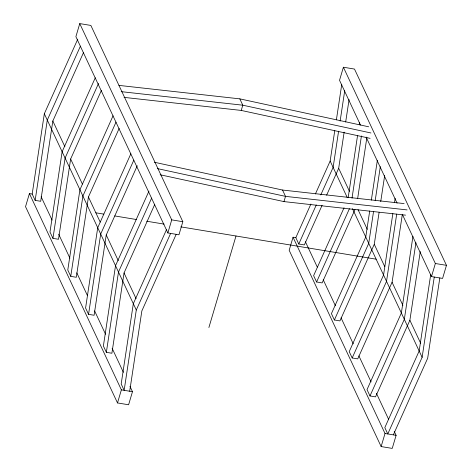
<?xml version="1.0" encoding="UTF-8"?>
<svg xmlns="http://www.w3.org/2000/svg" width="472" height="472" viewBox="0 0 472 472"><rect width="100%" height="100%" fill="white"/><g stroke="black" fill="none" stroke-linecap="round" stroke-linejoin="round"><path stroke-width="0.71" d="M83.568 52.451L52.84 121.003L40.704 201.29L35.152 200.376L32.184 194.045L44.327 113.752L77.762 39.152M35.152 200.376L47.288 120.083L80.423 46.156M101.368 90.441L70.641 158.993L58.504 239.28L52.953 238.366L65.089 158.073L98.524 83.473M119.162 128.425L88.441 196.977L76.299 277.27L70.753 276.35L82.889 196.063L116.023 122.13M137.263 165.743L106.241 234.968L94.099 315.261L88.553 314.34L100.689 234.047L133.824 160.12M154.763 204.405L124.042 272.958L111.899 353.245L106.353 352.33L118.49 272.037L151.624 198.11M170.628 233.41L136.29 310.027L124.148 390.32L121.186 383.984L133.322 303.697L166.457 229.764M129.7 391.235L141.842 310.948L176.18 234.33M315.402 193.986L330.158 161.052L334.754 130.673M336.394 119.823L341.752 84.382M338.595 131.222L333.126 167.389L320.777 194.942M340.129 121.092L344.719 90.712M326.63 195.19L338.678 168.303L344.147 132.136M345.675 122.012L349.068 99.586M348.177 197.597L357.581 135.387M359.221 124.537L359.552 122.372M352.023 198.14L361.428 135.936M357.682 198.334L366.868 137.576M369.7 210.99L365.759 237.032L331.421 313.65L334.388 319.981L339.934 320.901L374.278 244.284L379.087 212.453M371.34 200.14L377.352 160.356M373.541 211.539L368.726 243.363L334.388 319.981M375.181 200.688L380.32 166.687M380.727 201.603L384.668 175.566M392.857 213.539L383.559 275.023L349.221 351.64L352.189 357.971L357.735 358.885L392.079 282.274L402.356 214.276M394.498 202.689L395.152 198.346M396.698 214.082L386.527 281.353L352.189 357.971M412.953 236.336L401.359 313.007L367.021 389.624L369.989 395.961L375.535 396.875L409.879 320.258L420.263 251.541M415.921 242.667L404.327 319.343L369.989 395.961M430.753 274.326L419.16 350.997L384.822 427.614L387.783 433.945L422.127 357.328L434.264 277.04M439.815 277.955L427.673 358.248L393.335 434.865M32.184 194.045L29.412 193.585L25.535 206.659L117.504 402.935L128.602 404.769L132.473 391.695L129.971 386.356M79.762 23.6L75.892 36.674L167.855 232.95L178.953 234.785L182.829 221.71L90.86 25.435L79.762 23.6L171.725 219.875L167.855 232.95M117.504 402.935L121.375 389.86L29.412 193.585M124.047 97.368L241.239 110.43L242.791 105.197L239.823 98.866L118.968 85.397M208.889 327.533L236 236M160.15 174.764L283.961 201.597L285.513 196.37L282.545 190.039L154.415 162.268M322.111 205.267L304.34 244.921L298.788 244.006L295.82 237.67L293.047 237.215L289.171 250.29L381.14 446.565L392.238 448.4L396.108 435.326L394.232 431.319M402.398 214.494L431.491 276.58L442.588 278.415L446.465 265.341L354.496 69.065L343.398 67.23L339.527 80.305L360.484 125.033M381.14 446.565L385.01 433.485L293.047 237.215M431.491 276.58L435.361 263.506L343.398 67.23M95.261 77.809L62.121 151.742L49.985 232.029L52.953 238.366M113.056 115.799L79.921 189.726L67.785 270.019L70.753 276.35M130.856 153.789L97.722 227.716L85.585 308.009L88.553 314.34M148.957 191.107L115.522 265.707L103.386 346L106.353 352.33M295.82 237.67L310.883 204.069M298.788 244.006L316.258 205.025M344.047 207.78L313.62 275.66L316.588 281.99L322.14 282.911L354.973 209.656M316.588 281.99L349.422 208.736M121.204 91.651L242.791 105.197L370.921 132.968M282.545 190.039L404.132 203.585M407.1 209.916L285.513 196.37L157.382 168.598M283.961 201.597L405.548 215.149M171.725 219.875L182.829 221.71M435.361 263.506L446.465 265.341M95.857 212.807L103.846 214.129M114.737 215.934L136.52 219.539M146.686 221.22L164.114 224.106M180.811 226.867L376.143 259.193M121.375 389.86L132.473 391.695M385.01 433.485L396.108 435.326M239.823 98.866L368.673 126.791M241.239 110.43L370.089 138.355M366.113 137.051L397.082 203.143M338.678 168.303L349.492 191.39M358.024 209.592L367.293 229.374M374.278 244.284L384.786 266.704M392.079 282.274L402.893 305.354M409.879 320.258L420.694 343.345M330.158 161.052L347.345 197.727M352.472 208.671L422.127 357.328M305.396 241.723L317.284 267.087M323.226 279.772L335.427 305.809M341.055 317.827L353.257 343.864M358.885 355.882L371.086 381.919M376.402 393.264L388.603 419.301M52.84 121.003L64.894 146.721M70.641 158.993L82.382 184.05M88.441 196.977L100.182 222.041M106.241 234.968L118.289 260.692M124.042 272.958L136.089 298.676M44.327 113.752L136.29 310.027M41.135 196.759L52.085 220.123M58.652 234.142L69.915 258.178M76.794 272.863L87.432 295.56M94.624 310.918L105.575 334.282M112.141 348.301L123.404 372.337"/></g></svg>
